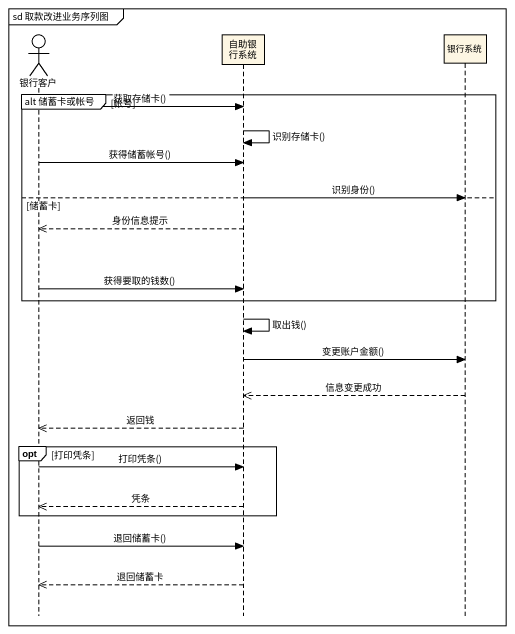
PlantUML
@startuml
mainframe sd 取款改进业务序列图
hide footbox
actor 银行客户
participant 自助银行系统
participant 银行系统

group alt 储蓄卡或帐号 [帐号]
  银行客户 -> 自助银行系统 : 获取存储卡()
  自助银行系统 -> 自助银行系统 : 识别存储卡()
  银行客户 -> 自助银行系统 : 获得储蓄帐号()
else 储蓄卡
  自助银行系统 -> 银行系统 : 识别身份()
  自助银行系统 -->> 银行客户 : 身份信息提示
  银行客户 -> 自助银行系统 : 获得要取的钱数()
end
自助银行系统 -> 自助银行系统 : 取出钱()
自助银行系统 -> 银行系统 : 变更账户金额()
银行系统 -->> 自助银行系统 : 信息变更成功
自助银行系统 -->> 银行客户 : 返回钱
opt 打印凭条
  银行客户 -> 自助银行系统 : 打印凭条()
  自助银行系统 -->> 银行客户 : 凭条
end
银行客户 -> 自助银行系统 : 退回储蓄卡()
自助银行系统 -->> 银行客户 : 退回储蓄卡
@enduml
